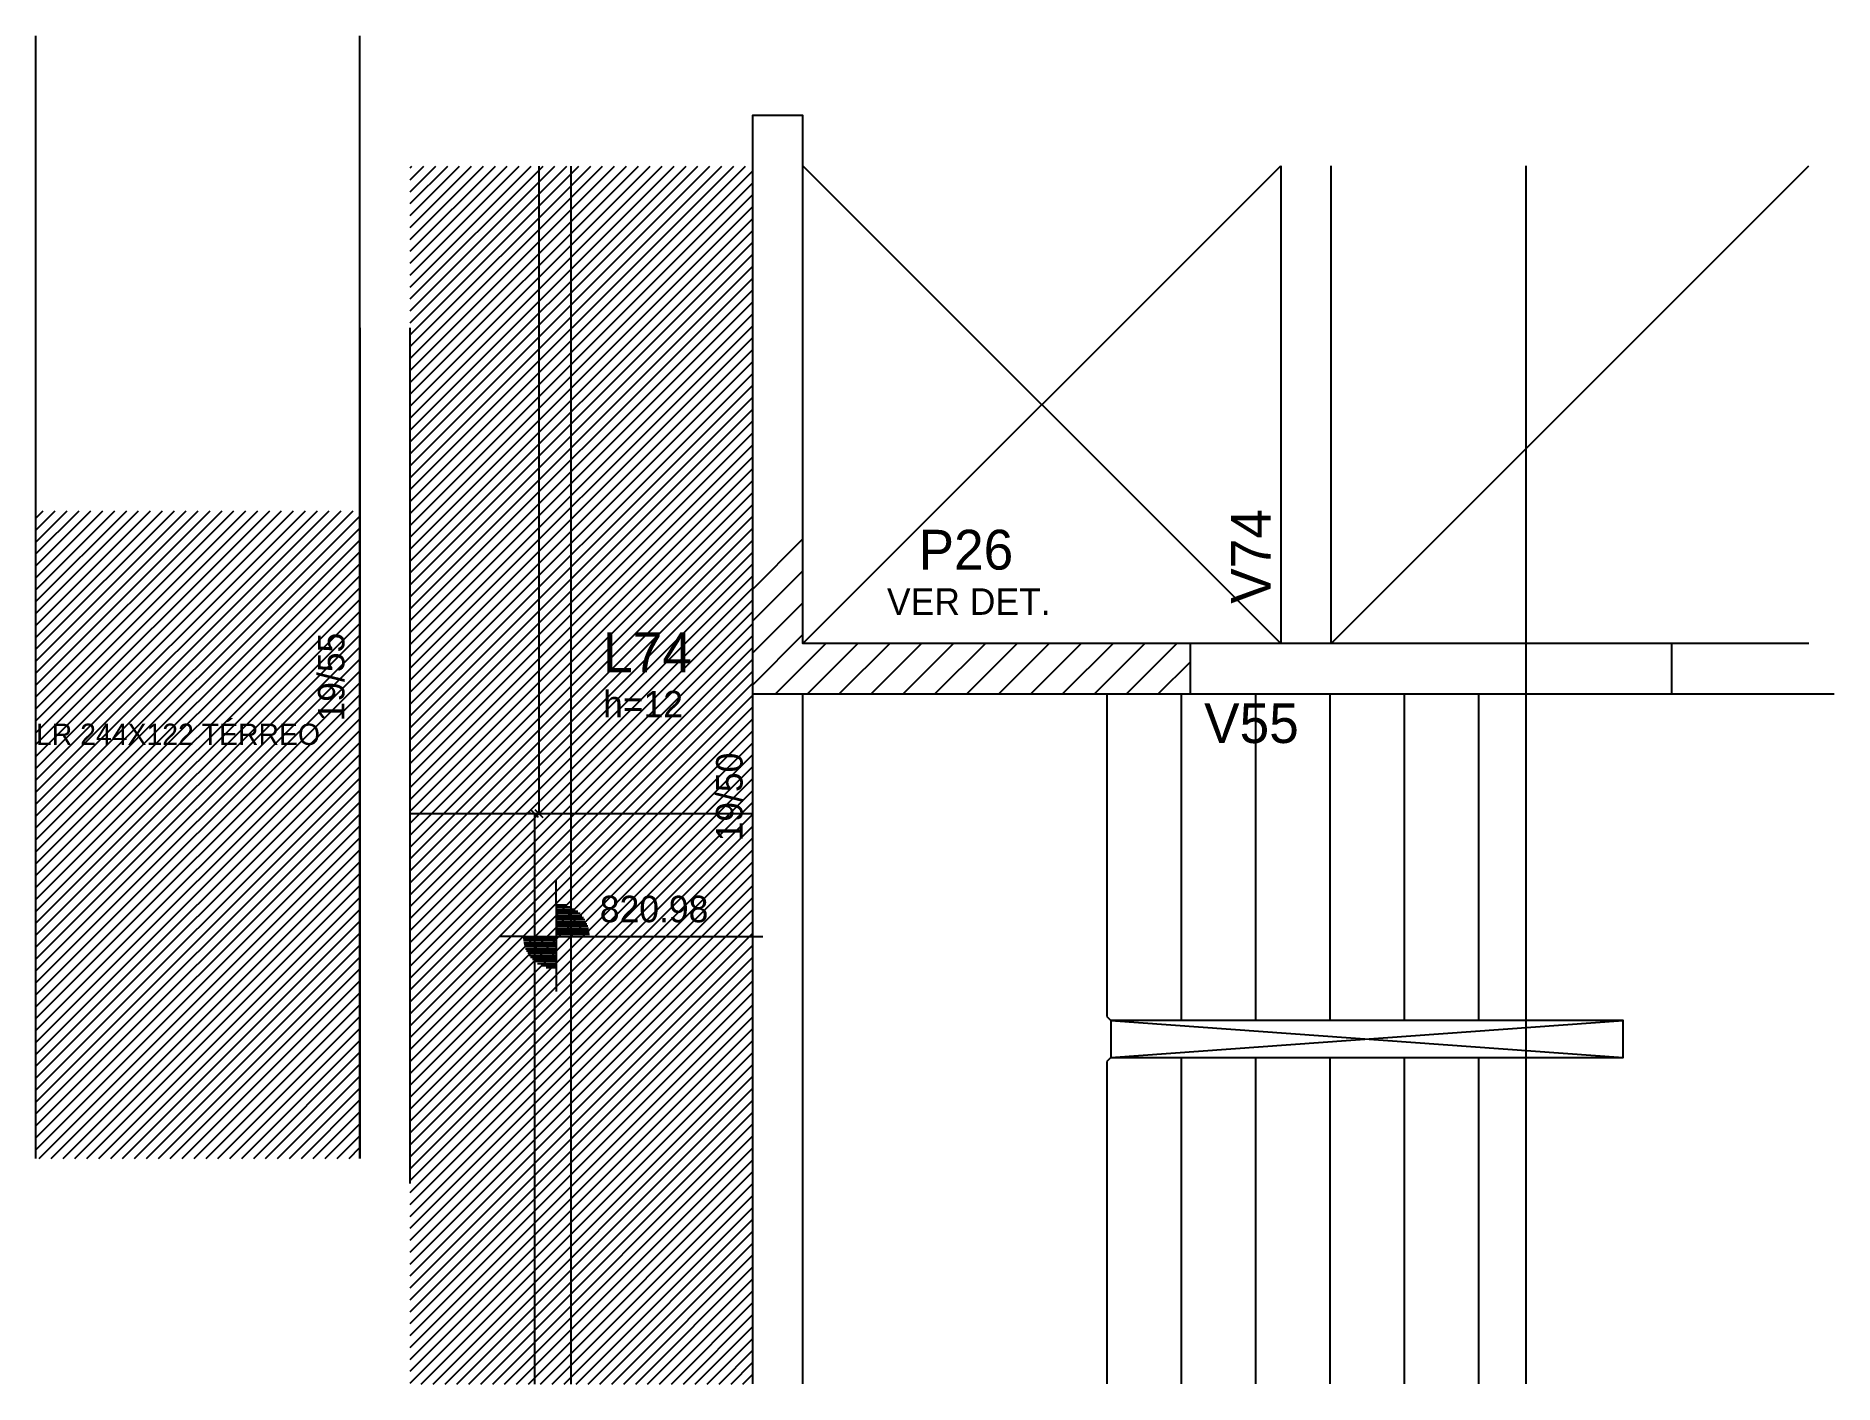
# Model space of a CAD drawing. Header units: metres. Extents: x 6308 to 6986, y 1999 to 2507.
import ezdxf

# ---------------------------------------------------------------- set-up
doc = ezdxf.new("R2010")
doc.units = ezdxf.units.M
for name, color, linetype in [('1', 7, 'Continuous'), ('3', 7, 'Continuous'), ('4', 7, 'Continuous'), ('6', 7, 'Continuous'), ('7', 7, 'Continuous'), ('9', 7, 'Continuous'), ('AUX00', 7, 'Continuous'), ('Painéis', 7, 'Continuous'), ('REAPROVEITAMENTO', 7, 'Continuous')]:
    doc.layers.add(name, color=color, linetype=linetype)

msp = doc.modelspace()

# ---------------------------------------------------------------- hatches: boundary and pattern name
at = {"layer": 'REAPROVEITAMENTO'}
h = msp.add_hatch(dxfattribs=at)
h.set_pattern_fill('ANSI31')
h.paths.add_polyline_path([(6578.16, 2458.11), (6449.16, 2458.11), (6449.16, 1999.11), (6578.16, 1999.11), (6578.16, 2458.11)])
h = msp.add_hatch(dxfattribs=at)
h.set_pattern_fill('ANSI31')
h.paths.add_polyline_path([(6430.16, 2328.17), (6308.16, 2328.17), (6308.16, 2084.17), (6430.16, 2084.17), (6430.16, 2328.17)])

# ---------------------------------------------------------------- linework, layer by layer
at = {"layer": '1', "color": 1, "lineweight": 25}
for p, q in [((6597.16, 2278.17), (6777.16, 2458.17)), ((6597.16, 2458.17), (6777.16, 2278.17)), ((6597.16, 2278.17), (6777.16, 2458.17)), ((6597.16, 2458.17), (6777.16, 2278.17)), ((6796.16, 2278.17), (6976.16, 2458.17)), ((6796.16, 2278.17), (6976.16, 2458.17))]:
    msp.add_line(p, q, dxfattribs=at)
at = {"layer": '3', "color": 3, "lineweight": 25}
for p, q in [((6578.16, 2298.61), (6597.16, 2317.61)), ((6578.16, 2286.59), (6597.16, 2305.59)), ((6578.16, 2274.57), (6597.16, 2293.57)), ((6578.16, 2262.55), (6597.16, 2281.55)), ((6586.79, 2259.17), (6605.79, 2278.17)), ((6598.81, 2259.17), (6617.81, 2278.17)), ((6610.83, 2259.17), (6629.83, 2278.17)), ((6622.85, 2259.17), (6641.85, 2278.17)), ((6634.87, 2259.17), (6653.87, 2278.17)), ((6646.9, 2259.17), (6665.9, 2278.17)), ((6658.92, 2259.17), (6677.92, 2278.17)), ((6670.94, 2259.17), (6689.94, 2278.17)), ((6682.96, 2259.17), (6701.96, 2278.17)), ((6694.98, 2259.17), (6713.98, 2278.17)), ((6707, 2259.17), (6726, 2278.17)), ((6719.02, 2259.17), (6738.02, 2278.17)), ((6731.04, 2259.17), (6743.16, 2271.28)), ((6743.06, 2259.17), (6743.16, 2259.26)), ((6504.2, 2180.31), (6504.2, 2188.89)), ((6504.2, 2180.31), (6504.2, 2155.31)), ((6504.2, 2179.7), (6508.05, 2179.7)), ((6504.2, 2178.91), (6509.95, 2178.91)), ((6504.2, 2178.12), (6511.27, 2178.12)), ((6504.2, 2177.33), (6512.31, 2177.33)), ((6504.2, 2176.53), (6513.16, 2176.53)), ((6504.2, 2175.74), (6513.86, 2175.74)), ((6504.2, 2174.95), (6514.46, 2174.95)), ((6504.2, 2174.15), (6514.97, 2174.15)), ((6504.2, 2173.36), (6515.4, 2173.36)), ((6504.2, 2172.57), (6515.76, 2172.57)), ((6504.2, 2171.78), (6516.06, 2171.78)), ((6504.2, 2170.98), (6516.29, 2170.98)), ((6504.2, 2170.19), (6516.47, 2170.19)), ((6504.2, 2169.4), (6516.6, 2169.4)), ((6504.2, 2168.61), (6516.7, 2168.61)), ((6491.7, 2167.81), (6482.99, 2167.81)), ((6491.7, 2167.81), (6516.7, 2167.81)), ((6504.2, 2167.02), (6491.7, 2167.02)), ((6504.2, 2166.23), (6491.8, 2166.23)), ((6504.2, 2165.43), (6491.93, 2165.43)), ((6504.2, 2164.64), (6492.11, 2164.64)), ((6504.2, 2163.85), (6492.35, 2163.85)), ((6504.2, 2163.06), (6492.64, 2163.06)), ((6504.2, 2162.26), (6493, 2162.26)), ((6504.2, 2161.47), (6493.43, 2161.47)), ((6516.7, 2167.81), (6582.01, 2167.81)), ((6504.2, 2160.68), (6493.94, 2160.68)), ((6504.2, 2159.88), (6494.54, 2159.88)), ((6504.2, 2159.09), (6495.25, 2159.09)), ((6504.2, 2158.3), (6496.09, 2158.3)), ((6504.2, 2157.51), (6497.13, 2157.51)), ((6504.2, 2156.71), (6498.45, 2156.71)), ((6504.2, 2155.92), (6500.35, 2155.92)), ((6504.2, 2155.31), (6504.2, 2147.09))]:
    msp.add_line(p, q, dxfattribs=at)
for points in [[(6777.16, 2458.17), (6777.16, 2278.17)], [(6796.16, 2278.17), (6796.16, 2458.17)], [(6430.16, 2397.17), (6430.16, 2084.17)], [(6449.16, 2074.67), (6449.16, 2397.17)], [(6777.16, 2278.17), (6743.16, 2278.17)], [(6796.16, 2278.17), (6777.16, 2278.17)], [(6976.16, 2278.17), (6796.16, 2278.17)], [(6578.16, 2259.17), (6578.16, 1999.17)], [(6597.16, 1999.17), (6597.16, 2259.17)], [(6743.16, 2259.17), (6985.66, 2259.17)]]:
    msp.add_lwpolyline(points, dxfattribs=at)
at = {"layer": '6', "color": 6, "lineweight": 25}
msp.add_lwpolyline([(6869.53, 2259.17), (6924.53, 2259.17), (6924.53, 2278.17), (6869.53, 2278.17), (6869.53, 2259.17)], dxfattribs=at)
at = {"layer": '7', "color": 7, "lineweight": 25}
msp.add_lwpolyline([(6578.16, 2259.17), (6743.16, 2259.17), (6743.16, 2278.17), (6597.16, 2278.17), (6597.16, 2477.17), (6578.16, 2477.17), (6578.16, 2259.17)], dxfattribs=at)
at = {"layer": '9', "color": 9, "lineweight": 25}
for p, q in [((6869.53, 2458.17), (6869.53, 1999.17)), ((6711.66, 2259.17), (6711.66, 2137.67)), ((6739.66, 2259.17), (6739.66, 2136.17)), ((6767.66, 2259.17), (6767.66, 2136.17)), ((6795.66, 2259.17), (6795.66, 2136.17)), ((6823.66, 2259.17), (6823.66, 2136.17)), ((6851.66, 2259.17), (6851.66, 2136.17)), ((6711.66, 2137.67), (6713.16, 2136.17)), ((6713.16, 2136.17), (6906.16, 2122.17)), ((6713.16, 2122.17), (6906.16, 2136.17)), ((6713.16, 2122.17), (6711.66, 2120.67)), ((6711.66, 2120.67), (6711.66, 1999.17)), ((6739.66, 2122.17), (6739.66, 1999.17)), ((6767.66, 2122.17), (6767.66, 1999.17)), ((6795.66, 2122.17), (6795.66, 1999.17)), ((6823.66, 2122.17), (6823.66, 1999.17)), ((6851.66, 2122.17), (6851.66, 1999.17))]:
    msp.add_line(p, q, dxfattribs=at)
msp.add_lwpolyline([(6713.16, 2122.17), (6906.16, 2122.17), (6906.16, 2136.17), (6713.16, 2136.17), (6713.16, 2122.17)], dxfattribs=at)
at = {"layer": 'Painéis', "color": 200, "lineweight": 25}
for p, q in [((6308.16, 2084.17), (6308.16, 2507.17)), ((6430.16, 2084.17), (6430.16, 2507.17)), ((6509.66, 2458.11), (6509.66, 1999.11)), ((6449.16, 2214.11), (6578.16, 2214.11))]:
    msp.add_line(p, q, dxfattribs=at)
at = {"layer": 'Painéis', "color": 4, "lineweight": 25}
for p, q in [((6497.64, 2458.11), (6497.64, 2214.11)), ((6494.64, 2214.11), (6493.03, 2214.11)), ((6496.03, 2214.11), (6496.03, 1999.11))]:
    msp.add_line(p, q, dxfattribs=at)
at = {"layer": 'Painéis', "color": 0, "lineweight": 25}
for p, q in [((6497.53, 2212.61), (6494.53, 2215.61)), ((6496.14, 2215.61), (6499.14, 2212.61))]:
    msp.add_line(p, q, dxfattribs=at)

# ---------------------------------------------------------------- texts
at = {"layer": '3', "color": 3, "lineweight": 25}
for s, p in [('VER DET.', (6628.8, 2289)), ('h=12', (6521.84, 2250.36)), ('820.98', (6520.61, 2173.14))]:
    msp.add_text(s, height=10, dxfattribs=at).set_placement(p)
for s, p in [('19/55', (6424.39, 2248.8)), ('19/50', (6574.41, 2203.6))]:
    msp.add_text(s, height=10, rotation=90, dxfattribs=at).set_placement(p)
at = {"layer": '4', "color": 4, "lineweight": 25}
msp.add_text('V74', height=15, rotation=90, dxfattribs=at).set_placement((6773.41, 2293.17))
for s, p in [('P26', (6640.7, 2306.05)), ('L74', (6521.84, 2267.36)), ('V55', (6748.3, 2240.7))]:
    msp.add_text(s, height=15, dxfattribs=at).set_placement(p)
at = {"layer": 'AUX00', "color": 7, "lineweight": 25}
msp.add_text('LR^J244X122^JTÉRREO', height=8, dxfattribs=at).set_placement((6308.16, 2239.98))

doc.saveas('drawing.dxf')
